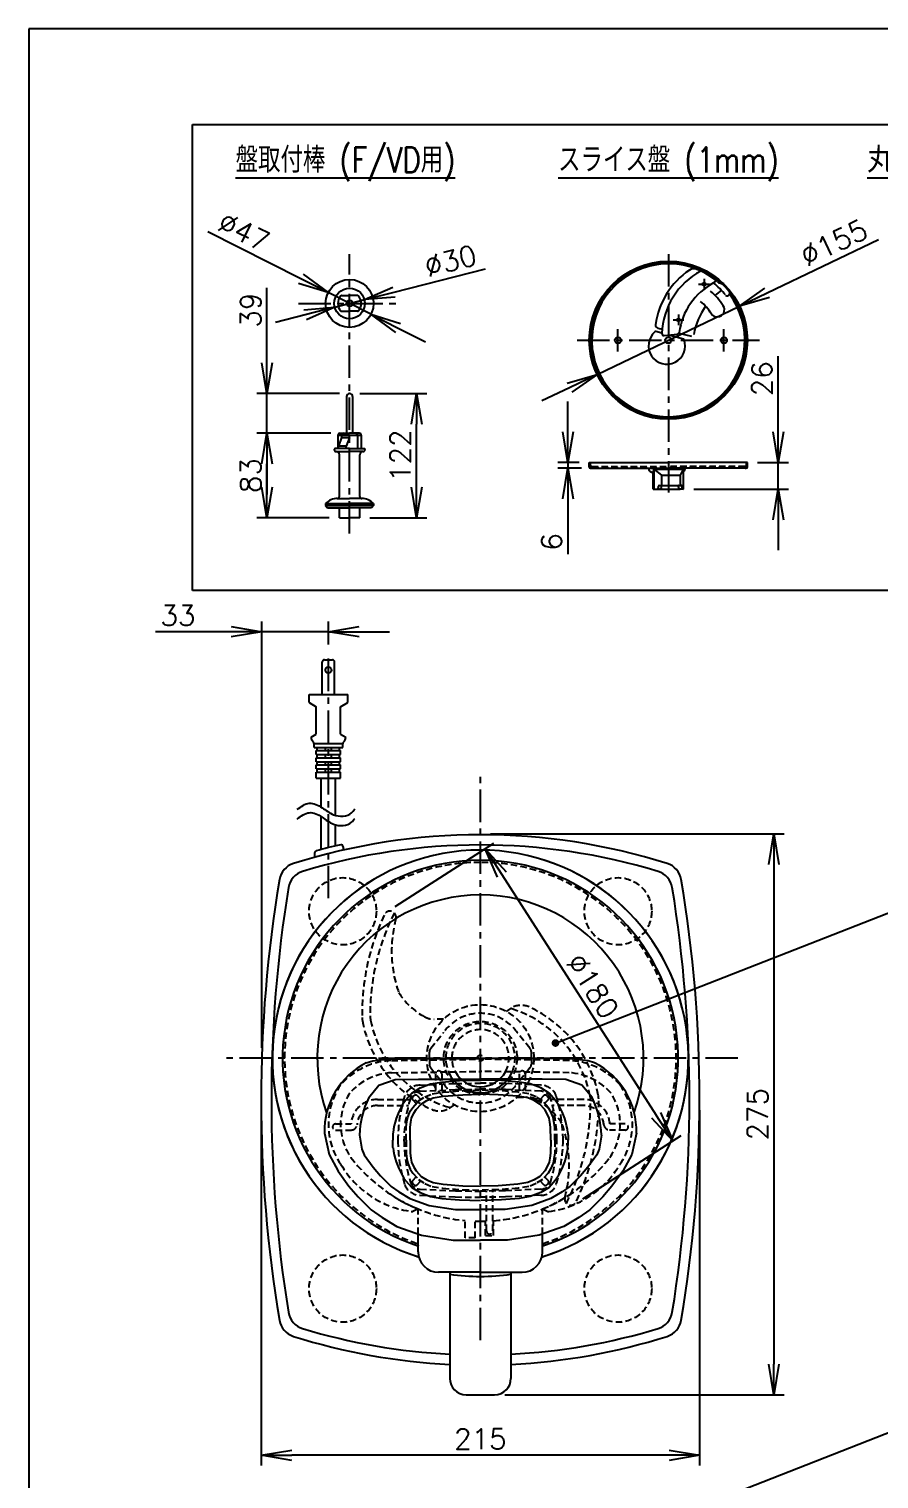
# Model space of a CAD drawing. Extents: x 115 to 2025, y 0 to 1377.
# Drawn here: x 115 to 532, y 666 to 1377 of the extents above; entities that cross this region are included whole.
import ezdxf
from ezdxf.enums import TextEntityAlignment as Align

# ---------------------------------------------------------------- set-up
doc = ezdxf.new("R2010")
doc.units = 0
doc.header["$LTSCALE"] = 0.5
doc.header["$MEASUREMENT"] = 0
doc.header["$PDMODE"] = 3
doc.header["$PDSIZE"] = 2.5
doc.linetypes.add('CENTER', pattern=[50.8, 31.75, -6.35, 6.35, -6.35])
doc.linetypes.add('HIDDEN', pattern=[9.525, 6.35, -3.175])
doc.layers.get('0').update_dxf_attribs({"linetype": 'CONTINUOUS'})
doc.layers.get('Defpoints').update_dxf_attribs({"linetype": 'CONTINUOUS'})
for name, color, linetype in [('DANMEN', 7, 'CONTINUOUS'), ('KIKI-2D2', 7, 'CONTINUOUS'), ('SIYOU', 7, 'CONTINUOUS'), ('SUNPOU', 7, 'CONTINUOUS'), ('WAKU', 7, 'CONTINUOUS')]:
    doc.layers.add(name, color=color, linetype=linetype)
doc.styles.get("Standard").update_dxf_attribs({"font": 'romans.shx', "bigfont": 'extfont.shx'})
doc.dimstyles.get("Standard").update_dxf_attribs({"dimscale": 5, "dimtxt": 2, "dimasz": 3, "dimexe": 1, "dimexo": 1, "dimgap": 0.6, "dimtad": 3, "dimdec": 0, "dimzin": 0, "dimdsep": 46, "dimtxsty": 'STANDARD', "dimblk": 'OPEN', "dimcen": 1.5, "dimadec": 0, "dimazin": 0, "dimtfac": 1, "dimtdec": 0, "dimtmove": 0, "dimatfit": 0, "dimldrblk": 'OPEN', "dimfxl": 1, "dimtolj": 1, "dimtzin": 0, "dimarcsym": 0})
doc.dimstyles.new('STYLE_1', dxfattribs={"dimscale": 5, "dimtxt": 2, "dimasz": 3, "dimexe": 1, "dimexo": 1, "dimgap": 0.6, "dimtad": 3, "dimdec": 0, "dimlfac": 2, "dimzin": 0, "dimdsep": 46, "dimtxsty": 'STANDARD', "dimblk1": 'OPEN', "dimblk2": 'OPEN', "dimsah": 1, "dimcen": 1.5, "dimadec": 0, "dimazin": 0, "dimtfac": 1, "dimtdec": 0, "dimtmove": 0, "dimatfit": 0, "dimldrblk": 'DOTSMALL', "dimfxl": 1, "dimtvp": 1, "dimtolj": 1, "dimtzin": 0, "dimarcsym": 0})

# ---------------------------------------------------------------- blocks, each defined once
blk = doc.blocks.new('_OPEN')
at = {"color": 0, "linetype": 'ByBlock'}
for p, q in [((-1, 0.167), (0, 0)), ((0, 0), (-1, -0.167)), ((0, 0), (-1, 0))]:
    blk.add_line(p, q, dxfattribs=at)
blk = doc.blocks.new('*D4')
at = {"layer": 'Defpoints', "color": 0}
for p in [(290.37, 943.81), (430.62, 831.56), (382.28, 800.55)]:
    blk.add_point(p, dxfattribs=at)
at = {"layer": 'SUNPOU', "color": 0, "lineweight": -2}
for p, q in [((294.58, 946.51), (342.92, 977.53)), ((346.81, 962.2), (422.52, 844.19)), ((386.49, 803.25), (434.83, 834.26))]:
    blk.add_line(p, q, dxfattribs=at)
at = {"layer": 'SUNPOU', "color": 0, "lineweight": -2, "xscale": 15, "yscale": 15, "zscale": 15}
for p, rotation in [((338.71, 974.83), 122.68293713947), ((430.62, 831.56), 302.6829371394701)]:
    blk.add_blockref('_OPEN', p, dxfattribs=dict(at, rotation=rotation))
at = {"layer": 'SUNPOU', "color": 0, "insert": (391.4, 907.51), "char_height": 10, "attachment_point": 5, "rotation": 302.68294}
blk.add_mtext('\\A1;%%C180', dxfattribs=at)
blk = doc.blocks.new('*D3')
at = {"layer": 'Defpoints', "color": 0}
for p in [(229.15, 1081.22), (261.82, 1069.97), (229.15, 872.18)]:
    blk.add_point(p, dxfattribs=at)
at = {"layer": 'SUNPOU', "color": 0, "lineweight": -2}
for p, q in [((214.15, 1081.22), (176.96, 1081.22)), ((229.15, 877.18), (229.15, 1086.22)), ((261.82, 1081.22), (229.15, 1081.22)), ((261.82, 1074.97), (261.82, 1086.22)), ((276.82, 1081.22), (291.82, 1081.22))]:
    blk.add_line(p, q, dxfattribs=at)
at = {"layer": 'SUNPOU', "color": 0, "lineweight": -2, "xscale": 15, "yscale": 15, "zscale": 15}
blk.add_blockref('_OPEN', (229.15, 1081.22), dxfattribs=at)
at = {"layer": 'SUNPOU', "color": 0, "lineweight": -2, "xscale": 15, "yscale": 15, "zscale": 15, "rotation": 180}
blk.add_blockref('_OPEN', (261.82, 1081.22), dxfattribs=at)
at = {"layer": 'SUNPOU', "color": 0, "insert": (188.05, 1089.22), "char_height": 10, "attachment_point": 5}
blk.add_mtext('\\A1;33', dxfattribs=at)
blk = doc.blocks.new('*D6')
at = {"layer": 'Defpoints', "color": 0}
for p in [(228.83, 851.68), (443.83, 851.68), (228.83, 677.49)]:
    blk.add_point(p, dxfattribs=at)
at = {"layer": 'SUNPOU', "color": 0, "lineweight": -2}
for p, q in [((228.83, 846.68), (228.83, 672.49)), ((443.83, 846.68), (443.83, 672.49)), ((428.83, 677.49), (243.83, 677.49))]:
    blk.add_line(p, q, dxfattribs=at)
at = {"layer": 'SUNPOU', "color": 0, "lineweight": -2, "xscale": 15, "yscale": 15, "zscale": 15, "rotation": 180}
blk.add_blockref('_OPEN', (228.83, 677.49), dxfattribs=at)
at = {"layer": 'SUNPOU', "color": 0, "lineweight": -2, "xscale": 15, "yscale": 15, "zscale": 15}
blk.add_blockref('_OPEN', (443.83, 677.49), dxfattribs=at)
at = {"layer": 'SUNPOU', "color": 0, "insert": (336.33, 685.49), "char_height": 10, "attachment_point": 5}
blk.add_mtext('\\A1;215', dxfattribs=at)
blk = doc.blocks.new('*D5')
at = {"layer": 'Defpoints', "color": 0}
for p in [(336.33, 982.18), (343.33, 707.18), (480.24, 707.18)]:
    blk.add_point(p, dxfattribs=at)
at = {"layer": 'SUNPOU', "color": 0, "lineweight": -2}
for p, q in [((341.33, 982.18), (485.24, 982.18)), ((480.24, 967.18), (480.24, 722.18)), ((348.33, 707.18), (485.24, 707.18))]:
    blk.add_line(p, q, dxfattribs=at)
at = {"layer": 'SUNPOU', "color": 0, "lineweight": -2, "xscale": 15, "yscale": 15, "zscale": 15}
for p, rotation in [((480.24, 982.18), 90), ((480.24, 707.18), 270)]:
    blk.add_blockref('_OPEN', p, dxfattribs=dict(at, rotation=rotation))
at = {"layer": 'SUNPOU', "color": 0, "insert": (472.24, 844.68), "char_height": 10, "attachment_point": 5, "rotation": 90}
blk.add_mtext('\\A1;275', dxfattribs=at)
blk = doc.blocks.new('*D23')
at = {"layer": 'Defpoints', "color": 0}
for p in [(379.26, 1161.43), (389.75, 1164.18), (390.89, 1161.43)]:
    blk.add_point(p, dxfattribs=at)
at = {"layer": 'SUNPOU', "color": 0, "lineweight": -2}
for p, q in [((379.26, 1179.18), (379.26, 1194.18)), ((384.75, 1164.18), (374.26, 1164.18)), ((385.89, 1161.43), (374.26, 1161.43)), ((379.26, 1164.18), (379.26, 1161.43)), ((379.26, 1146.43), (379.26, 1119.24))]:
    blk.add_line(p, q, dxfattribs=at)
at = {"layer": 'SUNPOU', "color": 0, "lineweight": -2, "xscale": 15, "yscale": 15, "zscale": 15}
for p, rotation in [((379.26, 1164.18), 270), ((379.26, 1161.43), 90)]:
    blk.add_blockref('_OPEN', p, dxfattribs=dict(at, rotation=rotation))
at = {"layer": 'SUNPOU', "color": 0, "insert": (371.26, 1125.33), "char_height": 10, "attachment_point": 5, "rotation": 90}
blk.add_mtext('\\A1;6', dxfattribs=at)
blk = doc.blocks.new('_DotSmall')
at = {"color": 0, "linetype": 'ByBlock', "const_width": 0.5}
blk.add_lwpolyline([(-0.0625, 0, 1), (0.0625, 0, 1)], format="xyb", close=True, dxfattribs=at)
blk = doc.blocks.new('*D24')
at = {"layer": 'Defpoints', "color": 0}
for p in [(463.44, 1240.9), (393.56, 1207.38)]:
    blk.add_point(p, dxfattribs=at)
at = {"layer": 'SUNPOU', "color": 0, "lineweight": -2}
for p, q in [((476.96, 1247.39), (531.53, 1273.57)), ((393.56, 1207.38), (463.44, 1240.9)), ((380.04, 1200.89), (366.51, 1194.4))]:
    blk.add_line(p, q, dxfattribs=at)
at = {"layer": 'SUNPOU', "color": 0, "lineweight": -2, "xscale": 15, "yscale": 15, "zscale": 15}
for p, rotation in [((463.44, 1240.9), 205.6304897756079), ((393.56, 1207.38), 25.63048977560788)]:
    blk.add_blockref('_OPEN', p, dxfattribs=dict(at, rotation=rotation))
at = {"layer": 'SUNPOU', "color": 0, "insert": (509.69, 1271.97), "char_height": 10, "attachment_point": 5, "rotation": 25.63049}
blk.add_mtext('\\A1;∅155', dxfattribs=at)
blk = doc.blocks.new('*D30')
at = {"layer": 'Defpoints', "color": 0}
for p in [(467.25, 1164.18), (482.42, 1164.18), (436, 1151.18)]:
    blk.add_point(p, dxfattribs=at)
at = {"layer": 'SUNPOU', "color": 0, "lineweight": -2}
for p, q in [((482.42, 1179.18), (482.42, 1216.37)), ((472.25, 1164.18), (487.42, 1164.18)), ((482.42, 1151.18), (482.42, 1164.18)), ((441, 1151.18), (487.42, 1151.18)), ((482.42, 1136.18), (482.42, 1121.18))]:
    blk.add_line(p, q, dxfattribs=at)
at = {"layer": 'SUNPOU', "color": 0, "lineweight": -2, "xscale": 15, "yscale": 15, "zscale": 15}
for p, rotation in [((482.42, 1164.18), 270), ((482.42, 1151.18), 90)]:
    blk.add_blockref('_OPEN', p, dxfattribs=dict(at, rotation=rotation))
at = {"layer": 'SUNPOU', "color": 0, "insert": (474.42, 1205.27), "char_height": 10, "attachment_point": 5, "rotation": 90}
blk.add_mtext('\\A1;26', dxfattribs=at)
blk = doc.blocks.new('*D32')
at = {"layer": 'Defpoints', "color": 0}
for p in [(261.7, 1247.49), (282.68, 1236.91)]:
    blk.add_point(p, dxfattribs=at)
at = {"layer": 'SUNPOU', "color": 0, "lineweight": -2}
for p, q in [((248.3, 1254.25), (202.77, 1277.23)), ((282.68, 1236.91), (261.7, 1247.49)), ((296.07, 1230.15), (309.46, 1223.39))]:
    blk.add_line(p, q, dxfattribs=at)
at = {"layer": 'SUNPOU', "color": 0, "lineweight": -2, "xscale": 15, "yscale": 15, "zscale": 15}
for p, rotation in [((261.7, 1247.49), 333.2250164325639), ((282.68, 1236.91), 153.2250164325639)]:
    blk.add_blockref('_OPEN', p, dxfattribs=dict(at, rotation=rotation))
at = {"layer": 'SUNPOU', "color": 0, "insert": (220.32, 1277.33), "char_height": 10, "attachment_point": 5, "rotation": 333.22502}
blk.add_mtext('\\A1;∅47', dxfattribs=at)
blk = doc.blocks.new('*D33')
at = {"layer": 'Defpoints', "color": 0}
for p in [(264.92, 1240.35), (279.45, 1244.05)]:
    blk.add_point(p, dxfattribs=at)
at = {"layer": 'SUNPOU', "color": 0, "lineweight": -2}
for p, q in [((293.99, 1247.76), (338.79, 1259.19)), ((264.92, 1240.35), (279.45, 1244.05)), ((250.38, 1236.64), (235.85, 1232.93))]:
    blk.add_line(p, q, dxfattribs=at)
at = {"layer": 'SUNPOU', "color": 0, "lineweight": -2, "xscale": 15, "yscale": 15, "zscale": 15}
for p, rotation in [((279.45, 1244.05), 194.309149368536), ((264.92, 1240.35), 14.30914936853607)]:
    blk.add_blockref('_OPEN', p, dxfattribs=dict(at, rotation=rotation))
at = {"layer": 'SUNPOU', "color": 0, "insert": (321.68, 1263.08), "char_height": 10, "attachment_point": 5, "rotation": 14.30915}
blk.add_mtext('\\A1;∅30', dxfattribs=at)
blk = doc.blocks.new('*D34')
at = {"layer": 'Defpoints', "color": 0}
for p in [(231.65, 1178.55), (267.19, 1178.55), (267.19, 1137.05)]:
    blk.add_point(p, dxfattribs=at)
at = {"layer": 'SUNPOU', "color": 0, "lineweight": -2}
for p, q in [((262.19, 1178.55), (226.65, 1178.55)), ((231.65, 1152.05), (231.65, 1163.55)), ((262.19, 1137.05), (226.65, 1137.05))]:
    blk.add_line(p, q, dxfattribs=at)
at = {"layer": 'SUNPOU', "color": 0, "lineweight": -2, "xscale": 15, "yscale": 15, "zscale": 15}
for p, rotation in [((231.65, 1178.55), 90), ((231.65, 1137.05), 270)]:
    blk.add_blockref('_OPEN', p, dxfattribs=dict(at, rotation=rotation))
at = {"layer": 'SUNPOU', "color": 0, "insert": (223.65, 1157.8), "char_height": 10, "attachment_point": 5, "rotation": 90}
blk.add_mtext('\\A1;83', dxfattribs=at)
blk = doc.blocks.new('*D35')
at = {"layer": 'Defpoints', "color": 0}
for p in [(231.65, 1198.05), (272.19, 1198.05), (268.02, 1178.55)]:
    blk.add_point(p, dxfattribs=at)
at = {"layer": 'SUNPOU', "color": 0, "lineweight": -2}
for p, q in [((231.65, 1213.05), (231.65, 1249.77)), ((267.19, 1198.05), (226.65, 1198.05)), ((231.65, 1178.55), (231.65, 1198.05)), ((263.02, 1178.55), (226.65, 1178.55)), ((231.65, 1163.55), (231.65, 1148.55))]:
    blk.add_line(p, q, dxfattribs=at)
at = {"layer": 'SUNPOU', "color": 0, "lineweight": -2, "xscale": 15, "yscale": 15, "zscale": 15}
for p, rotation in [((231.65, 1198.05), 270), ((231.65, 1178.55), 90)]:
    blk.add_blockref('_OPEN', p, dxfattribs=dict(at, rotation=rotation))
at = {"layer": 'SUNPOU', "color": 0, "insert": (223.65, 1238.91), "char_height": 10, "attachment_point": 5, "rotation": 90}
blk.add_mtext('\\A1;39', dxfattribs=at)
blk = doc.blocks.new('*D36')
at = {"layer": 'Defpoints', "color": 0}
for p in [(272.19, 1198.05), (305.05, 1198.05), (277.19, 1137.05)]:
    blk.add_point(p, dxfattribs=at)
at = {"layer": 'SUNPOU', "color": 0, "lineweight": -2}
for p, q in [((277.19, 1198.05), (310.05, 1198.05)), ((305.05, 1152.05), (305.05, 1183.05)), ((282.19, 1137.05), (310.05, 1137.05))]:
    blk.add_line(p, q, dxfattribs=at)
at = {"layer": 'SUNPOU', "color": 0, "lineweight": -2, "xscale": 15, "yscale": 15, "zscale": 15}
for p, rotation in [((305.05, 1198.05), 90), ((305.05, 1137.05), 270)]:
    blk.add_blockref('_OPEN', p, dxfattribs=dict(at, rotation=rotation))
at = {"layer": 'SUNPOU', "color": 0, "insert": (297.05, 1167.55), "char_height": 10, "attachment_point": 5, "rotation": 90}
blk.add_mtext('\\A1;122', dxfattribs=at)

msp = doc.modelspace()

# ---------------------------------------------------------------- linework, layer by layer
at = {"color": 2}
for p, q in [((450.68, 1252.24), (451.14, 1252.6)), ((453.09, 1252.59), (454.48, 1252.22)), ((453.48, 1252.25), (454.57, 1251.96)), ((454.48, 1252.22), (455.17, 1252.06)), ((268.27, 1246.08), (272.19, 1246.08)), ((276.1, 1246.08), (272.19, 1246.08)), ((268.27, 1238.33), (272.19, 1238.33)), ((276.1, 1238.33), (272.19, 1238.33)), ((423.37, 1230.1), (425.51, 1229.59)), ((425.38, 1227.56), (422.4, 1228.36)), ((426.48, 1226.45), (432.92, 1227.1)), ((435.89, 1224.75), (428.7, 1226.68)), ((433.71, 1227.64), (439.82, 1226.19)), ((270.69, 1196.55), (270.69, 1178.55)), ((273.69, 1196.55), (273.69, 1178.55)), ((266.44, 1177.55), (277.94, 1177.55)), ((266.44, 1177.55), (266.44, 1171.05)), ((268.27, 1176.55), (266.69, 1172.3)), ((267.44, 1178.55), (272.19, 1178.55)), ((268.27, 1177.55), (268.27, 1176.55)), ((268.27, 1176.55), (272.19, 1176.55)), ((272.19, 1176.55), (270.6, 1172.3)), ((276.94, 1178.55), (272.19, 1178.55)), ((276.1, 1177.55), (276.1, 1171.05)), ((277.94, 1177.55), (277.94, 1171.05)), ((264.69, 1170.8), (264.69, 1170.55)), ((272.19, 1171.05), (264.94, 1171.05)), ((265.69, 1169.55), (272.19, 1169.55)), ((270.6, 1172.3), (266.69, 1172.3)), ((266.69, 1171.05), (266.69, 1172.3)), ((267.19, 1147.55), (267.19, 1168.05)), ((270.6, 1171.05), (270.6, 1172.3)), ((272.19, 1171.05), (279.44, 1171.05)), ((278.69, 1169.55), (272.19, 1169.55)), ((277.19, 1147.55), (277.19, 1168.05)), ((279.69, 1170.8), (279.69, 1170.55)), ((389.75, 1164.18), (428.5, 1164.18)), ((389.75, 1161.93), (389.75, 1164.18)), ((390.25, 1161.43), (428.5, 1161.43)), ((421, 1159.19), (421.54, 1160.93)), ((421, 1151.18), (421, 1159.19)), ((421.54, 1160.93), (436, 1160.93)), ((425.29, 1157.93), (421.54, 1160.93)), ((421.54, 1151.18), (421.54, 1160.93)), ((467.25, 1164.18), (428.5, 1164.18)), ((466.75, 1161.43), (428.5, 1161.43)), ((434.44, 1157.93), (436, 1160.93)), ((436, 1151.18), (436, 1160.93)), ((467.25, 1161.93), (467.25, 1164.18)), ((423.73, 1151.93), (423.73, 1152.68)), ((423.98, 1152.93), (434.86, 1152.93)), ((425.1, 1151.93), (425.1, 1152.68)), ((425.29, 1152.93), (425.29, 1157.93)), ((425.29, 1157.93), (434.44, 1157.93)), ((433.53, 1151.93), (433.53, 1152.68)), ((434.44, 1152.93), (434.44, 1157.93)), ((435.11, 1152.68), (435.11, 1151.93)), ((266.19, 1146.55), (272.19, 1146.55)), ((278.19, 1146.55), (272.19, 1146.55)), ((421, 1151.18), (424.35, 1151.18)), ((424.35, 1151.18), (434.28, 1151.18)), ((436, 1151.18), (434.28, 1151.18)), ((260.44, 1144.05), (272.19, 1144.05)), ((260.44, 1144.05), (260.44, 1143.05)), ((260.44, 1143.05), (261.44, 1142.05)), ((260.44, 1143.05), (272.19, 1143.05)), ((261.44, 1142.05), (272.19, 1142.05)), ((267.19, 1137.05), (267.19, 1142.05)), ((283.94, 1144.05), (272.19, 1144.05)), ((283.94, 1143.05), (272.19, 1143.05)), ((282.94, 1142.05), (272.19, 1142.05)), ((277.19, 1137.05), (277.19, 1142.05)), ((283.94, 1143.05), (282.94, 1142.05)), ((283.94, 1144.05), (283.94, 1143.05)), ((267.19, 1137.05), (272.19, 1137.05)), ((277.19, 1137.05), (272.19, 1137.05))]:
    msp.add_line(p, q, dxfattribs=at)
for centre, radius in [((428.5, 1224.14), 38.75), ((428.5, 1224.14), 38.25), ((272.19, 1242.2), 11.75), ((272.19, 1242.2), 7.5), ((272.19, 1242.2), 1.5), ((403.75, 1224.14), 1.5), ((428.5, 1224.14), 1.5), ((455.75, 1224.14), 1.5)]:
    msp.add_circle(centre, radius, dxfattribs=at)
for centre, radius, start, end in [((428.5, 1224.14), 37.5, 68.00997, 36.92517), ((460.31, 1226.69), 38.41, 124.0465, 172.41592), ((441.04, 1255.2), 4, 68.00997, 124.0465), ((428.5, 1224.14), 37.5, 49.80918, 68.00997), ((461.42, 1226.29), 36.06, 118.11531, 178.11387), ((465.97, 1223.62), 32.45, 118.11531, 172.30037), ((426.94, 1223.21), 37.5, 38.0766, 50.72865), ((450.22, 1253.78), 1.5, 307.86431, 352.75439), ((453.34, 1253.55), 1, 229.80918, 255.12737), ((453.34, 1253.55), 1, 229.80918, 255.12737), ((453.74, 1253.22), 1, 214.51194, 255.12737), ((454.32, 1250.99), 1, 46.12463, 75.12737), ((428.5, 1224.14), 38.25, 38.40954, 46.12463), ((454.94, 1251.08), 1, 45.53483, 77.02066), ((271.87, 1242.2), 5.43, 136.82645, 223.17355), ((268.27, 1245.58), 0.5, 90, 136.82645), ((276.1, 1245.58), 0.5, 43.17355, 90), ((272.5, 1242.2), 5.43, 316.82645, 43.17355), ((428.5, 1224.14), 31.75, 32.16606, 49.3343), ((473.66, 1221.68), 33.06, 125.3875, 132.30475), ((457.25, 1246.95), 1, 218.0766, 307.67977), ((481.34, 1215.76), 38.41, 126.02263, 127.67977), ((457.69, 1247.28), 1, 306.88027, 38.40954), ((458.09, 1247.58), 1, 306.88111, 38.00014), ((268.27, 1238.83), 0.5, 223.17355, 270), ((276.1, 1238.83), 0.5, 270, 316.82645), ((473.66, 1221.68), 33.06, 144.51101, 170.72503), ((428.5, 1224.14), 24.75, 31.35614, 50.33142), ((452.49, 1239.05), 3.5, 212.0841, 34.67714), ((423.72, 1231.56), 1.5, 172.41592, 256.61726), ((427.76, 1221.39), 9, 130.20874, 19.79126), ((422.27, 1227.88), 0.5, 75, 130.20874), ((426.38, 1227.44), 1, 178.11387, 275.79734), ((432.82, 1228.1), 1, 275.79734, 352.30037), ((435.76, 1224.27), 0.5, 19.79126, 75), ((272.19, 1196.55), 1.5, 90, 180), ((272.19, 1196.55), 1.5, 0, 90), ((267.44, 1177.55), 1, 90, 180), ((269.27, 1177.55), 1, 90, 180), ((275.1, 1177.55), 1, 0, 90), ((276.94, 1177.55), 1, 0, 90), ((264.94, 1170.8), 0.25, 90, 180), ((265.69, 1170.55), 1, 180, 270), ((265.69, 1168.05), 1.5, 0, 90), ((278.69, 1168.05), 1.5, 90, 180), ((278.69, 1170.55), 1, 270, 0), ((279.44, 1170.8), 0.25, 0, 90), ((390.25, 1161.93), 0.5, 180, 270), ((421.27, 1161.68), 2.5, 185.75336, 263.6969), ((434.27, 1161.68), 2.5, 313.64688, 354.26083), ((466.75, 1161.93), 0.5, 270, 0), ((422.98, 1151.93), 0.75, 270, 0), ((423.98, 1152.68), 0.25, 90, 180), ((424.35, 1151.93), 0.75, 270, 0), ((425.35, 1152.68), 0.25, 90, 180), ((433.28, 1152.68), 0.25, 0, 90), ((434.28, 1151.93), 0.75, 180, 270), ((434.86, 1152.68), 0.25, 0, 90), ((435.86, 1151.93), 0.75, 180, 270), ((266.27, 1138.5), 8.05, 90.57976, 136.41737), ((266.19, 1147.55), 1, 270, 0), ((278.19, 1147.55), 1, 180, 270), ((278.1, 1138.5), 8.05, 43.58263, 89.42024)]:
    msp.add_arc(centre, radius, start, end, dxfattribs=at)
at = {"layer": 'DANMEN', "color": 2, "linetype": 'CENTER'}
for p, q in [((272.19, 1129.46), (272.19, 1266.42)), ((428.5, 1266.42), (428.5, 1149.47)), ((443.36, 1251.64), (448.64, 1251.64)), ((446, 1254.29), (446, 1249)), ((247.19, 1242.2), (297.19, 1242.2)), ((430.86, 1234.14), (436.14, 1234.14)), ((433.5, 1236.79), (433.5, 1231.5)), ((383.82, 1224.14), (473.17, 1224.14)), ((403.75, 1218.69), (403.75, 1229.59)), ((455.75, 1218.71), (455.75, 1229.57)), ((261.82, 950.57), (261.82, 1069.97)), ((336.33, 733.94), (336.33, 1010.42)), ((462.64, 872.18), (208.77, 872.18)), ((286.33, 872.18), (387.58, 872.18))]:
    msp.add_line(p, q, dxfattribs=at)
at = {"layer": 'DANMEN', "color": 2, "linetype": 'HIDDEN'}
for p, q in [((390.25, 1162.18), (390.25, 1164.18)), ((390.93, 1162.18), (428.5, 1162.18)), ((391.16, 1161.68), (428.5, 1161.68)), ((466.07, 1162.18), (428.5, 1162.18)), ((465.84, 1161.68), (428.5, 1161.68)), ((466.75, 1162.18), (466.75, 1164.18)), ((349.17, 895.07), (352.38, 897.25)), ((318.33, 891.29), (313.65, 891.29)), ((312, 877.01), (318.15, 884.59)), ((360.66, 877.01), (354.5, 884.59)), ((311.33, 872.18), (311.33, 875.12)), ((361.33, 872.18), (361.33, 875.12)), ((292.7, 871.02), (336.31, 871.7)), ((311.33, 872.18), (311.33, 869.24)), ((312, 867.35), (318.15, 859.77)), ((379.95, 871.02), (336.34, 871.7)), ((360.66, 867.35), (354.5, 859.77)), ((361.33, 872.18), (361.33, 869.24)), ((292.79, 865.02), (336.4, 865.7)), ((314.37, 864.44), (314.37, 856.27)), ((317.37, 864.44), (317.37, 856.42)), ((379.86, 865.02), (336.25, 865.7)), ((355.37, 864.44), (355.37, 856.42)), ((358.37, 864.44), (358.37, 856.27)), ((303.88, 853.79), (303.17, 853.08)), ((305.29, 853.79), (307.15, 851.93)), ((367.44, 853.79), (365.59, 851.93)), ((368.85, 853.79), (369.56, 853.08)), ((285.87, 851.94), (301.85, 851.94)), ((285.87, 848.94), (301.02, 848.94)), ((303.17, 851.67), (304.89, 849.95)), ((323.48, 849.29), (320.27, 847.11)), ((354.33, 853.07), (359.01, 853.07)), ((369.56, 851.67), (367.84, 849.95)), ((386.87, 851.94), (370.88, 851.94)), ((386.87, 848.94), (371.71, 848.94)), ((265.37, 839.94), (272.9, 839.94)), ((407.37, 839.94), (399.83, 839.94)), ((265.37, 836.94), (273.09, 836.94)), ((407.37, 836.94), (399.64, 836.94)), ((303.17, 812.22), (304.89, 813.94)), ((303.88, 810.1), (303.17, 810.8)), ((305.29, 810.1), (307.15, 811.95)), ((367.44, 810.1), (365.59, 811.95)), ((369.56, 812.22), (367.84, 813.94)), ((368.85, 810.1), (369.56, 810.8)), ((339.37, 787.44), (339.37, 806.99)), ((342.37, 787.44), (342.37, 807.04)), ((305.83, 798.22), (303.28, 797.07)), ((305.83, 785.95), (305.83, 798.22)), ((366.83, 785.93), (366.83, 798.22)), ((366.83, 798.22), (369.38, 797.07)), ((328.83, 784.02), (328.83, 792.53)), ((333.83, 784.02), (333.83, 792.22)), ((338.83, 785.22), (338.83, 792.22)), ((342.83, 785.22), (342.83, 792.44)), ((333.83, 784.02), (328.83, 784.02)), ((338.83, 785.22), (342.83, 785.22))]:
    msp.add_line(p, q, dxfattribs=at)
at = {"layer": 'DANMEN', "color": 2}
for q in [(336.25, 865.7), (336.4, 865.7)]:
    msp.add_line((336.33, 865.7), q, dxfattribs=at)
at = {"layer": 'DANMEN', "color": 2, "linetype": 'HIDDEN'}
for points in [[(303.19, 848.04), (305.99, 851.2), (309.1, 853.18), (312.65, 854.65), (317.87, 855.46), (327.63, 856.23), (336.32, 856.44)], [(306.61, 858.94), (324.04, 859.75), (336.32, 859.94)], [(306.75, 855.94), (324.14, 856.75), (336.37, 856.94)], [(365.98, 855.94), (348.59, 856.75), (336.37, 856.94)], [(366.12, 858.94), (348.69, 859.75), (336.41, 859.94)], [(369.54, 848.04), (366.74, 851.2), (363.63, 853.18), (360.08, 854.65), (354.86, 855.46), (345.1, 856.23), (336.41, 856.44)], [(299.87, 831.97), (299.96, 838.41), (300.32, 841.09), (300.7, 843.27), (301.98, 846.18), (303.19, 848.04)], [(372.87, 831.97), (372.77, 838.41), (372.41, 841.09), (372.03, 843.27), (370.75, 846.18), (369.54, 848.04)], [(299.87, 831.91), (299.96, 825.48), (300.32, 822.79), (300.7, 820.61), (301.98, 817.71), (303.19, 815.85)], [(372.87, 831.91), (372.77, 825.48), (372.41, 822.79), (372.03, 820.61), (370.75, 817.71), (369.54, 815.85)], [(303.19, 815.85), (305.99, 812.69), (309.1, 810.7), (312.65, 809.23), (317.87, 808.42), (327.63, 807.65), (336.32, 807.44)], [(369.54, 815.85), (366.74, 812.69), (363.63, 810.7), (360.08, 809.23), (354.86, 808.42), (345.1, 807.65), (336.41, 807.44)], [(306.61, 804.95), (324.04, 804.14), (336.32, 803.94)], [(306.75, 807.95), (324.14, 807.14), (336.37, 806.94)], [(365.98, 807.95), (348.59, 807.14), (336.37, 806.94)], [(366.12, 804.95), (348.69, 804.14), (336.41, 803.94)]]:
    msp.add_lwpolyline(points, dxfattribs=at)
at = {"layer": 'DANMEN', "color": 2}
for centre in [(446, 1251.64), (433.5, 1234.14)]:
    msp.add_circle(centre, 0.75, dxfattribs=at)
at = {"layer": 'DANMEN', "color": 4, "linetype": 'HIDDEN'}
for centre in [(268.83, 944.18), (403.83, 944.18), (268.83, 759.18), (403.83, 759.18)]:
    msp.add_circle(centre, 16.5, dxfattribs=at)
at = {"layer": 'DANMEN', "color": 2, "linetype": 'HIDDEN'}
for radius in [26.25, 18, 1.5]:
    msp.add_circle((336.33, 872.18), radius, dxfattribs=at)
for centre, radius, start, end in [((390.5, 1162.18), 0.25, 180, 270), ((390.5, 1162.18), 0.25, 270, 330), ((390.5, 1162.18), 0.75, 270, 311.40962), ((390.93, 1161.93), 0.25, 90, 150), ((391.16, 1161.43), 0.25, 90, 131.40962), ((421.27, 1161.68), 2.5, 180, 185.75336), ((434.27, 1161.68), 2.5, 354.26083, 0), ((465.84, 1161.43), 0.25, 48.59038, 90), ((466.5, 1162.18), 0.75, 228.59038, 270), ((466.07, 1161.93), 0.25, 30, 90), ((466.5, 1162.18), 0.25, 210, 270), ((466.5, 1162.18), 0.25, 270, 0), ((336.33, 872.18), 96, 90, 251.47561), ((336.33, 872.18), 96, 288.52439, 90), ((391.87, 893.8), 113.57, 154.75948, 180.83749), ((391.87, 893.8), 109.57, 153.10314, 180.63397), ((291.99, 941.29), 3, 342.92064, 161.71802), ((353.78, 924.71), 60.97, 164.88202, 199.57272), ((325.05, 922.29), 33.9, 212.07502, 241.49565), ((335.08, 842.65), 56.16, 11.26191, 73.33041), ((356.36, 888.07), 10, 66.9829, 113.4182), ((335.08, 842.65), 60.16, 10.83236, 65.25124), ((288.31, 892.29), 10, 180.83749, 190.83236), ((337.57, 901.71), 60.16, 190.83236, 245.25124), ((292.3, 892.7), 10, 180.63397, 191.26191), ((337.57, 901.71), 56.16, 191.26191, 253.33041), ((313.65, 901.29), 10, 241.49565, 270), ((336.33, 872.18), 22, 34.62354, 145.37646), ((336.33, 872.18), 17, 336.39569, 203.28499), ((315.82, 886.48), 3, 320.94724, 325.1021), ((336.33, 872.18), 14, 331.5541, 209.00922), ((356.83, 886.48), 3, 214.8979, 219.05276), ((314.33, 875.12), 3, 140.94724, 180), ((358.33, 875.12), 3, 0, 39.05276), ((294.35, 835.74), 35.32, 93.04549, 138.90127), ((314.33, 869.24), 3, 180, 219.05276), ((336.33, 872.18), 22, 359.83355, 0.16645), ((358.33, 869.24), 3, 320.94724, 0), ((378.3, 835.74), 35.32, 41.09873, 86.95451), ((294.35, 835.74), 29.32, 93.04549, 138.90127), ((315.87, 864.44), 1.5, 0, 180), ((356.87, 864.44), 1.5, 0, 180), ((378.3, 835.74), 29.32, 41.09873, 86.95451), ((296.11, 839.65), 34.33, 145.768, 214.63086), ((296.27, 839.7), 28.49, 147.469, 214.55253), ((371.51, 831.37), 75.64, 162.9769, 179.54772), ((306.75, 850.94), 8, 90, 160.15794), ((306.75, 850.94), 5, 90, 160.15794), ((304.58, 853.08), 1, 45, 135), ((315.82, 857.88), 3, 34.8979, 39.05276), ((336.33, 872.18), 22, 214.62354, 325.37646), ((356.83, 857.88), 3, 140.94724, 145.1021), ((365.98, 850.94), 8, 19.84206, 90), ((365.98, 850.94), 5, 19.84206, 90), ((368.15, 853.08), 1, 45, 135), ((301.23, 831.37), 75.64, 0.45228, 17.0231), ((380.35, 851.66), 10, 0.63397, 11.26191), ((384.34, 852.07), 10, 0.83749, 10.83236), ((376.38, 839.7), 28.49, 325.44747, 32.531), ((376.54, 839.65), 34.33, 325.36914, 34.232), ((285.87, 838.94), 13, 90, 175.58827), ((285.87, 838.94), 10, 90, 176.92326), ((371.51, 831.37), 72.64, 162.9769, 179.54772), ((303.88, 852.38), 1, 135, 225), ((316.3, 856.29), 10, 246.9829, 293.4182), ((359.01, 843.07), 10, 61.49565, 90), ((347.6, 822.07), 33.9, 32.07502, 61.49565), ((368.85, 852.38), 1, 315, 45), ((301.23, 831.37), 72.64, 0.45228, 17.0231), ((280.79, 850.56), 109.57, 333.10314, 0.63397), ((280.79, 850.56), 113.57, 334.75948, 0.83749), ((386.87, 838.94), 13, 4.41173, 90), ((386.87, 838.94), 10, 3.07674, 90), ((265.37, 838.44), 1.5, 90, 270), ((272.92, 839.94), 3, 273.2961, 351.21266), ((318.88, 819.65), 60.97, 344.88202, 19.57272), ((399.82, 839.94), 3, 188.78734, 266.7039), ((407.37, 838.44), 1.5, 270, 90), ((371.51, 832.52), 75.64, 180.45228, 197.0231), ((371.51, 832.52), 72.64, 180.45228, 197.0231), ((301.23, 832.52), 72.64, 342.9769, 359.54772), ((301.23, 832.52), 75.64, 342.9769, 359.54772), ((308.86, 844.01), 47.43, 210.40449, 262.57868), ((336.33, 872.18), 80, 217.44164, 247.58887), ((336.33, 872.18), 80, 292.41113, 322.55836), ((363.79, 844.01), 47.43, 277.42132, 329.59551), ((306.75, 812.95), 5, 199.84206, 270), ((365.98, 812.95), 5, 270, 340.15794), ((368.85, 811.51), 1, 315, 45), ((336.33, 872.18), 80, 236.37669, 264.62062), ((306.75, 812.95), 8, 199.84206, 270), ((304.58, 810.8), 1, 225, 315), ((336.33, 872.18), 80, 274.66042, 303.62331), ((365.98, 812.95), 8, 270, 340.15794), ((368.15, 810.8), 1, 225, 315), ((380.66, 803.07), 3, 162.92064, 341.71802), ((302.86, 797.98), 1, 262.57868, 294.38031), ((369.79, 797.98), 1, 245.61969, 277.42132), ((336.33, 872.18), 80, 268.20922, 270), ((336.33, 872.18), 80, 268.20922, 270), ((336.33, 872.18), 80, 270, 271.79078), ((336.33, 872.18), 80, 270, 271.79078), ((340.87, 787.44), 1.5, 180, 0)]:
    msp.add_arc(centre, radius, start, end, dxfattribs=at)
at = {"layer": 'DANMEN', "color": 2}
for centre, radius, start, end in [((336.33, 872.18), 17, 203.28499, 336.39569), ((336.33, 872.18), 17, 203.72631, 328.50796), ((336.33, 872.18), 14, 209.00922, 331.5541), ((303.88, 811.51), 1, 135, 225)]:
    msp.add_arc(centre, radius, start, end, dxfattribs=at)
at = {"layer": 'KIKI-2D2', "color": 2}
for p, q in [((258.82, 1050.47), (258.82, 1066.47)), ((259.82, 1067.47), (263.82, 1067.47)), ((264.82, 1050.47), (264.82, 1066.47)), ((252.32, 1046.47), (252.32, 1050.47)), ((252.32, 1050.47), (271.32, 1050.47)), ((252.32, 1046.47), (255.82, 1044.47)), ((267.82, 1044.47), (271.32, 1046.47)), ((271.32, 1046.47), (271.32, 1050.47)), ((255.82, 1030.97), (255.82, 1044.47)), ((267.82, 1030.97), (267.82, 1044.47)), ((253.32, 1029.47), (255.82, 1030.97)), ((267.82, 1030.97), (270.32, 1029.47)), ((254.81, 1026.47), (268.83, 1026.47)), ((254.82, 1024.47), (254.82, 1026.35)), ((254.82, 1024.47), (256.32, 1024.47)), ((256.32, 1024.47), (267.32, 1024.47)), ((256.32, 1022.97), (256.32, 1024.47)), ((260.32, 1022.97), (260.32, 1024.47)), ((263.32, 1022.97), (263.32, 1024.47)), ((267.32, 1022.97), (267.32, 1024.47)), ((267.32, 1024.47), (268.82, 1024.47)), ((268.82, 1024.47), (268.82, 1026.35)), ((255.82, 1020.97), (255.82, 1022.97)), ((255.82, 1022.97), (256.32, 1022.97)), ((255.82, 1020.97), (256.32, 1020.97)), ((255.82, 1017.47), (255.82, 1019.47)), ((255.82, 1019.47), (256.32, 1019.47)), ((255.82, 1017.47), (256.32, 1017.47)), ((256.32, 1022.97), (267.32, 1022.97)), ((256.32, 1020.97), (267.32, 1020.97)), ((256.32, 1019.47), (256.32, 1020.97)), ((256.32, 1019.47), (267.32, 1019.47)), ((256.32, 1017.47), (267.32, 1017.47)), ((256.32, 1015.97), (256.32, 1017.47)), ((260.32, 1019.47), (260.32, 1020.97)), ((260.32, 1015.97), (260.32, 1017.47)), ((263.32, 1019.47), (263.32, 1020.97)), ((263.32, 1015.97), (263.32, 1017.47)), ((267.32, 1022.97), (267.82, 1022.97)), ((267.32, 1019.47), (267.32, 1020.97)), ((267.32, 1020.97), (267.82, 1020.97)), ((267.32, 1019.47), (267.82, 1019.47)), ((267.32, 1015.97), (267.32, 1017.47)), ((267.32, 1017.47), (267.82, 1017.47)), ((267.82, 1020.97), (267.82, 1022.97)), ((267.82, 1017.47), (267.82, 1019.47)), ((255.82, 1013.97), (255.82, 1015.97)), ((255.82, 1015.97), (256.32, 1015.97)), ((255.82, 1013.97), (256.32, 1013.97)), ((255.82, 1012.47), (256.32, 1012.47)), ((255.82, 1009.47), (255.82, 1012.47)), ((256.32, 1015.97), (267.32, 1015.97)), ((256.32, 1013.97), (267.32, 1013.97)), ((256.32, 1012.47), (256.32, 1013.97)), ((256.32, 1012.47), (267.32, 1012.47)), ((260.32, 1012.47), (260.32, 1013.97)), ((263.32, 1012.47), (263.32, 1013.97)), ((267.32, 1015.97), (267.82, 1015.97)), ((267.32, 1012.47), (267.32, 1013.97)), ((267.32, 1013.97), (267.82, 1013.97)), ((267.32, 1012.47), (267.82, 1012.47)), ((267.82, 1013.97), (267.82, 1015.97)), ((267.82, 1009.47), (267.82, 1012.47)), ((255.82, 1009.47), (267.82, 1009.47)), ((258.32, 995.21), (258.32, 1009.47)), ((265.32, 991.2), (265.32, 1009.47)), ((258.32, 974.48), (258.32, 990.58)), ((265.32, 976.24), (265.32, 986.57)), ((269.06, 975.86), (269.06, 974.03)), ((255.06, 972.84), (255.06, 970.49)), ((305.83, 777.18), (305.83, 785.95)), ((366.83, 777.18), (366.83, 785.93)), ((336.33, 767.18), (315.83, 767.18)), ((321.33, 767.18), (321.33, 722.05)), ((336.33, 767.18), (356.83, 767.18)), ((351.33, 767.18), (351.33, 722.05))]:
    msp.add_line(p, q, dxfattribs=at)
at = {"layer": 'KIKI-2D2', "color": 3}
for p, q in [((321.33, 722.05), (321.33, 715.18)), ((351.33, 722.05), (351.33, 715.18)), ((329.33, 707.18), (343.33, 707.18))]:
    msp.add_line(p, q, dxfattribs=at)
at = {"layer": 'KIKI-2D2', "color": 2}
for points in [[(280.37, 869.88), (283.6, 870.8), (290.44, 871.61), (305.95, 871.94), (317.17, 871.94), (327.4, 871.94), (336.37, 871.94)], [(392.37, 869.88), (389.13, 870.8), (382.29, 871.61), (366.78, 871.94), (355.56, 871.94), (345.33, 871.94), (336.37, 871.94)], [(281.62, 852.85), (286.61, 858.92), (294.52, 861.69), (306.06, 861.94), (317.17, 861.94), (327.4, 861.94), (336.37, 861.94)], [(299.65, 851.62), (302.73, 855.04), (306.78, 857.64), (311.91, 859.6), (317.35, 860.44), (326.02, 861.21), (336.2, 861.44)], [(391.11, 852.85), (386.12, 858.92), (378.21, 861.69), (366.68, 861.94), (355.56, 861.94), (345.33, 861.94), (336.37, 861.94)], [(373.08, 851.62), (370.01, 855.04), (365.95, 857.64), (360.82, 859.6), (355.38, 860.44), (346.71, 861.21), (336.53, 861.44)], [(304.87, 846.94), (307.3, 849.66), (310.03, 851.4), (313.19, 852.71), (318.11, 853.48), (327.73, 854.23), (336.37, 854.44)], [(367.87, 846.94), (365.43, 849.66), (362.7, 851.4), (359.54, 852.71), (354.63, 853.48), (345, 854.23), (336.37, 854.44)], [(297.94, 849.04), (298.86, 850.51), (299.65, 851.62)], [(301.87, 831.94), (301.96, 838.26), (302.3, 840.79), (302.63, 842.69), (303.74, 845.22), (304.87, 846.94)], [(370.87, 831.94), (370.77, 838.26), (370.43, 840.79), (370.1, 842.69), (368.99, 845.22), (367.87, 846.94)], [(374.79, 849.04), (373.87, 850.51), (373.08, 851.62)], [(259.87, 835.44), (262.16, 824.92), (266.57, 816.82), (271.91, 809.35), (276.39, 804.23), (282.8, 797.82), (288.14, 793.98), (295.4, 789.71), (307.52, 785.35), (323.06, 782.94), (336.37, 782.94)], [(277.04, 834.42), (278.2, 827.48), (279.3, 824.8), (283.68, 818.67), (287.35, 814.48), (292.55, 809.29), (296.34, 806.56), (301.8, 803.35), (311.24, 799.95), (324.21, 797.94), (336.37, 797.94)], [(293.49, 835.62), (293.46, 835.45), (293.43, 833.93), (293.43, 831.94)], [(293.49, 828.27), (293.46, 828.43), (293.43, 829.96), (293.43, 831.94)], [(301.87, 831.94), (301.96, 825.63), (302.3, 823.1), (302.63, 821.2), (303.74, 818.66), (304.87, 816.94)], [(412.87, 835.44), (410.57, 824.92), (406.16, 816.82), (400.82, 809.35), (396.34, 804.23), (389.93, 797.82), (384.59, 793.98), (377.33, 789.71), (365.21, 785.35), (349.67, 782.94), (336.37, 782.94)], [(395.69, 834.42), (394.53, 827.48), (393.43, 824.8), (389.05, 818.67), (385.38, 814.48), (380.19, 809.29), (376.39, 806.56), (370.93, 803.35), (361.49, 799.95), (348.52, 797.94), (336.37, 797.94)], [(370.87, 831.94), (370.77, 825.63), (370.43, 823.1), (370.1, 821.2), (368.99, 818.66), (367.87, 816.94)], [(379.24, 835.62), (379.27, 835.45), (379.3, 833.93), (379.3, 831.94)], [(379.24, 828.27), (379.27, 828.43), (379.3, 829.96), (379.3, 831.94)], [(297.94, 814.84), (298.86, 813.38), (299.65, 812.27)], [(299.65, 812.27), (302.73, 808.84), (306.78, 806.25), (311.91, 804.29), (317.35, 803.44), (326.02, 802.68), (336.2, 802.44)], [(304.87, 816.94), (307.3, 814.23), (310.03, 812.48), (313.19, 811.17), (318.11, 810.41), (327.73, 809.65), (336.37, 809.44)], [(367.87, 816.94), (365.43, 814.23), (362.7, 812.48), (359.54, 811.17), (354.63, 810.41), (345, 809.65), (336.37, 809.44)], [(373.08, 812.27), (370.01, 808.84), (365.95, 806.25), (360.82, 804.29), (355.38, 803.44), (346.71, 802.68), (336.53, 802.44)], [(374.79, 814.84), (373.87, 813.38), (373.08, 812.27)]]:
    msp.add_lwpolyline(points, dxfattribs=at)
msp.add_circle((261.82, 1062.47), 1.5, dxfattribs=at)
for centre, radius, start, end in [((259.82, 1066.47), 1, 90, 180), ((263.82, 1066.47), 1, 0, 90), ((256.32, 1029.47), 3, 180, 231.31781), ((253.82, 1026.35), 1, 0, 51.31781), ((269.82, 1026.35), 1, 128.68219, 180), ((267.32, 1029.47), 3, 308.68219, 0), ((336.33, 872.18), 102, 90, 252.60127), ((336.33, 872.18), 102, 287.22291, 252.77709), ((336.33, 676.61), 300.07, 73.11816, 106.88184), ((336.93, 676.61), 308.07, 102.95998, 105.26889), ((268.06, 975.86), 1, 0, 102.95998), ((336.33, 872.18), 102, 287.39873, 90), ((336.33, 872.18), 97, 288.0798, 251.9202), ((256.06, 972.84), 1, 105.26889, 180), ((252.09, 954.18), 10, 106.88184, 170.78116), ((420.56, 954.18), 10, 9.21884, 73.11816), ((883.63, 851.68), 649.8, 170.78116, 189.21884), ((-210.97, 851.68), 649.8, 350.78116, 9.21884), ((336.33, 872.18), 80, 90, 199.57265), ((336.33, 872.18), 80, 340.52563, 90), ((297.48, 836.37), 37.62, 117.05416, 181.4085), ((375.25, 836.37), 37.62, 358.5915, 62.94584), ((322.49, 832.91), 45.48, 153.99476, 178.09573), ((329.94, 830.99), 36.74, 150.56953, 172.76554), ((342.79, 830.99), 36.74, 7.23446, 29.43047), ((350.24, 832.91), 45.48, 1.90427, 26.00524), ((329.94, 832.9), 36.74, 187.23446, 209.43047), ((342.79, 832.9), 36.74, 330.56953, 352.76554), ((315.83, 777.18), 10, 180, 270), ((356.83, 777.18), 10, 270, 0), ((336.33, 872.68), 107.5, 261.97907, 278.02093), ((252.09, 749.18), 10, 189.21884, 253.11816), ((420.56, 749.18), 10, 286.88184, 350.78116), ((336.33, 1026.75), 300.07, 253.11816, 267.13469), ((336.33, 1026.75), 300.07, 272.86531, 286.88184)]:
    msp.add_arc(centre, radius, start, end, dxfattribs=at)
at = {"layer": 'KIKI-2D2', "color": 3}
for centre, radius, start, end in [((336.33, 676.61), 305.07, 72.5127, 107.4873), ((247.66, 958.04), 10, 107.4873, 170.50539), ((424.99, 958.04), 10, 9.49461, 72.5127), ((883.63, 851.68), 654.8, 170.50539, 189.49461), ((-210.97, 851.68), 654.8, 350.50539, 9.49461), ((247.66, 745.32), 10, 189.49461, 252.5127), ((424.99, 745.32), 10, 287.4873, 350.50539), ((336.33, 1026.75), 305.07, 252.5127, 267.18169), ((336.33, 1026.75), 305.07, 272.81831, 287.4873), ((329.33, 715.18), 8, 180, 270), ((343.33, 715.18), 8, 270, 0)]:
    msp.add_arc(centre, radius, start, end, dxfattribs=at)
at = {"layer": 'KIKI-2D2', "color": 2}
for points in [[(246.46, 994.02), (248.39, 995.51), (252.22, 998.46), (259.03, 995.13), (264.37, 990.41), (272.02, 990.55), (274.24, 993.66), (274.73, 994.34)], [(246.46, 989.38), (248.39, 990.87), (252.22, 993.82), (259.03, 990.49), (264.37, 985.77), (272.02, 985.91), (274.24, 989.02), (274.73, 989.7)]]:
    msp.add_open_spline(points, degree=3, knots=[0, 0, 0, 0, 6.745109, 13.401457, 20.028677, 28.874251, 31.32835, 31.32835, 31.32835, 31.32835], dxfattribs=at)
at = {"layer": 'SIYOU', "color": 7}
for p, q in [((195.18, 1101.38), (195.18, 1330)), ((195.18, 1330), (1561.26, 1330)), ((1191.96, 1101.38), (195.18, 1101.38))]:
    msp.add_line(p, q, dxfattribs=at)
at = {"layer": 'WAKU', "color": 6}
for p, q in [((2025, 1376.75), (115, 1376.75)), ((115, 1376.75), (115, 0))]:
    msp.add_line(p, q, dxfattribs=at)

# ---------------------------------------------------------------- texts
at = {"layer": 'SIYOU', "color": 1, "width": 0.8}
for s, p in [('%%U盤取付棒 (F/VD用)', (270.18, 1306.36)), ('%%Uスライス盤 (1mm)', (428.5, 1306.36))]:
    msp.add_text(s, height=12.5, dxfattribs=at).set_placement(p, align=Align.CENTER)
at = {"layer": 'SIYOU', "color": 1}
msp.add_text('%%U丸千切り盤 (2mm)', height=12.5, dxfattribs=at).set_placement((593.5, 1306.36), align=Align.CENTER)

# ---------------------------------------------------------------- dimensions: what is measured, and where the dimension line sits
at = {"layer": 'SUNPOU'}
for p1, p2, picture, middle in [((282.68, 1236.91), (261.7, 1247.49), '*D32', (216.72, 1270.19)), ((393.56, 1207.38), (463.44, 1240.9), '*D24', (513.15, 1264.76))]:
    dim = msp.add_diameter_dim_2p(p1=p1, p2=p2, dimstyle='STYLE_1', dxfattribs=at)
    dim.commit()
    dim.dimension.update_dxf_attribs({"geometry": picture, "text_midpoint": middle, "dimtype": 163})
dim = msp.add_diameter_dim_2p(p1=(264.92, 1240.35), p2=(279.45, 1244.05), dimstyle='STYLE_1', dxfattribs=at)
dim.commit()
dim.dimension.update_dxf_attribs({"geometry": '*D33', "text_midpoint": (321.68, 1263.08)})
for base, p1, p2, angle, picture, middle in [((231.65, 1198.05), (268.02, 1178.55), (272.19, 1198.05), 90, '*D35', (223.65, 1238.91)), ((482.42, 1164.18), (436, 1151.18), (467.25, 1164.18), 90, '*D30', (474.42, 1205.27)), ((305.05, 1198.05), (277.19, 1137.05), (272.19, 1198.05), 90, '*D36', (297.05, 1167.55)), ((379.25982655, 1161.42880784), (389.74900913, 1164.17880784), (390.88535974, 1161.42880784), 270, '*D23', (371.25982655, 1125.33356974)), ((231.65, 1178.55), (267.19, 1137.05), (267.19, 1178.55), 90, '*D34', (223.65, 1157.8))]:
    dim = msp.add_linear_dim(base=base, p1=p1, p2=p2, angle=angle, dimstyle='STYLE_1', dxfattribs=at)
    dim.commit()
    dim.dimension.update_dxf_attribs({"geometry": picture, "text_midpoint": middle})
for base, p1, p2, picture, middle in [((229.15, 1081.22), (261.82, 1069.97), (229.15, 872.18), '*D3', (188.05, 1089.22)), ((228.83, 677.49), (443.83, 851.68), (228.83, 851.68), '*D6', (336.33, 685.49))]:
    dim = msp.add_linear_dim(base=base, p1=p1, p2=p2, dimstyle='STANDARD', dxfattribs=at)
    dim.commit()
    dim.dimension.update_dxf_attribs({"geometry": picture, "text_midpoint": middle})
dim = msp.add_linear_dim(base=(480.24, 707.18), p1=(336.33, 982.18), p2=(343.33, 707.18), angle=90, dimstyle='STANDARD', dxfattribs=at)
dim.commit()
dim.dimension.update_dxf_attribs({"geometry": '*D5', "text_midpoint": (480.24, 844.68), "dimtype": 160})
dim = msp.add_aligned_dim(p1=(290.37, 943.81), p2=(382.28, 800.55), distance=57.44, text='%%C180', dimstyle='STANDARD', dxfattribs=at)
dim.commit()
dim.dimension.update_dxf_attribs({"geometry": '*D4', "text_midpoint": (391.4, 907.51)})

# ---------------------------------------------------------------- leaders
for points in [[(373.15, 879.59), (543.17, 946.03)], [(373.15, 624.73), (543.17, 691.18)]]:
    msp.add_leader(points, dimstyle='STANDARD', override={"dimgap": 1, "dimtad": 0, "dimldrblk": 'DotSmall'}, dxfattribs=at)

doc.saveas('drawing.dxf')
